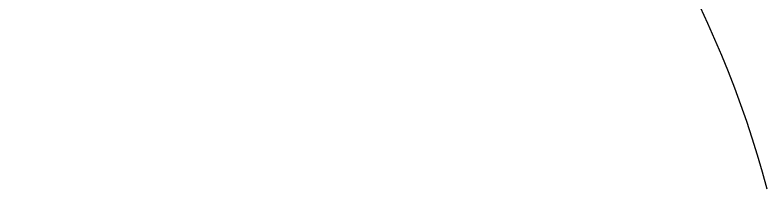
# Model space of a CAD drawing. Header units: millimetres. Extents: x 694231 to 734331, y 4486031 to 4541543.
# Drawn here: x 713340.1197 to 713340.1735, y 4487264.6583 to 4487264.6707 of the extents above; entities that cross this region are included whole.
import ezdxf

# ---------------------------------------------------------------- set-up
doc = ezdxf.new("R2010")
doc.units = ezdxf.units.MM

# ---------------------------------------------------------------- blocks, each defined once
blk = doc.blocks.new('ERER')
at = {"color": 7, "linetype": 'Continuous', "lineweight": 25}
blk.add_arc((2598.86727160821, 998.7218318800105), 0.07600000000000016, 285.0050957096371, 345.0050955340446, dxfattribs=at)

msp = doc.modelspace()

# ---------------------------------------------------------------- block references
at = {"color": 6, "lineweight": 53, "xscale": -1, "rotation": 180}
msp.add_blockref('ERER', (710741.2327867935, 4488263.360474526), dxfattribs=at)

doc.saveas('drawing.dxf')
